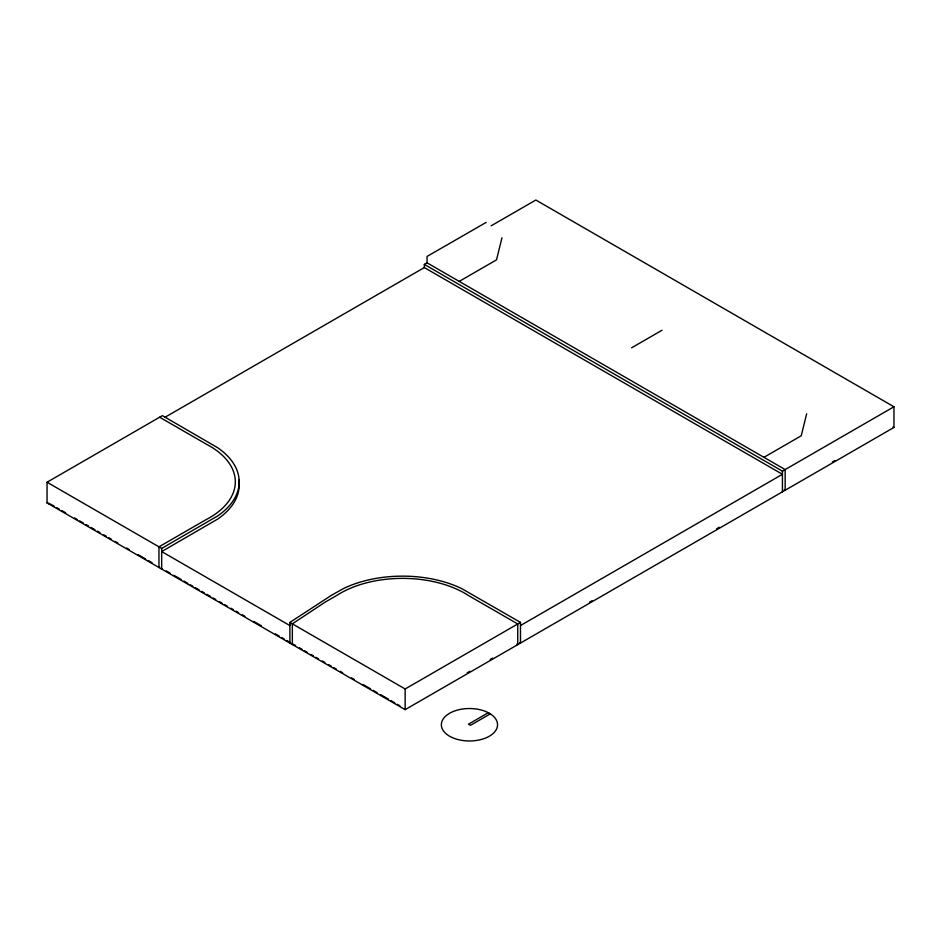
<?xml version="1.0" encoding="UTF-8"?>
<svg xmlns="http://www.w3.org/2000/svg" width="941" height="941" viewBox="0 0 941 941"><rect width="100%" height="100%" fill="white"/><g stroke="black" fill="none" stroke-linecap="round" stroke-linejoin="round"><path stroke-width="1.41" d="M501.965 237.814L496.507 259.869L459.22 281.394M806.684 413.734L801.226 435.789L763.927 457.326M47.05 482.227L162.381 415.64L217.594 447.681A91.806 53.002 0 0 1 217.594 515.974L161.687 548.415L47.05 482.227L47.05 502.906L405.148 709.643L893.95 427.437L893.95 406.771L535.852 200.021L491.143 225.828M520.479 625.542L782.43 474.299L424.332 267.562L424.332 264.409L427.061 262.833L785.159 469.583L785.159 490.249L784.265 489.732M164.898 417.334L424.332 267.562M47.05 502.906L47.768 502.482M48.438 503.706L49.155 503.294M159.676 567.094L158.958 567.505L158.958 546.839L206.067 519.644A87.936 50.767 0 0 0 206.067 444.023L159.652 417.216M162.405 568.67L161.687 569.082L161.687 548.415M631.646 347.794L662.052 330.232M286.782 640.48L290.593 642.679L289.875 643.091L289.875 622.424L331.55 595.241L343.383 588.607A91.806 53.002 0 0 1 461.69 588.607L520.479 622.389L520.479 643.068L519.585 642.55M290.593 625.153L289.875 625.565L161.687 551.567L217.594 519.126A91.806 53.002 0 0 0 238.791 480.039M289.875 622.424L405.148 688.977L520.479 622.389M424.332 264.409L782.43 471.159L893.95 406.771M467.265 672.756L469.818 671.286M490.155 659.535L492.696 658.077M589.525 602.169L592.065 600.699M716.677 528.76L719.23 527.289M832.338 461.984L834.867 460.525M488.273 712.737L468.465 724.182L470.453 725.323L490.261 713.89M893.056 426.932L893.95 427.437M516.856 644.126L517.75 644.644L517.75 623.965L468.03 595.265A87.936 50.767 0 0 0 337.043 595.265L325.221 602.087L292.345 623.848L292.345 644.526L293.063 644.103L295.603 645.573M50.426 504.023L54.237 506.223M56.778 507.693L59.318 509.163M61.859 510.622L65.67 512.821M74.562 517.962L77.103 519.432M79.644 520.891L83.455 523.09M85.996 524.56L88.536 526.031M91.077 527.489L94.888 529.689M97.429 531.159L99.969 532.63M103.781 534.829L106.321 536.299M108.862 537.758L111.403 539.228M115.214 541.428L117.754 542.898M126.647 548.027L129.188 549.497M138.08 554.625L145.702 559.025M148.243 560.495L152.054 562.694M166.216 570.869L170.015 573.069M173.826 575.269L181.437 579.668M183.977 581.126L187.788 583.326M190.329 584.796L192.87 586.255M195.399 587.725L199.21 589.925M201.75 591.383L204.291 592.854M206.82 594.324L210.631 596.523M213.172 597.982L215.712 599.452M219.512 601.652L222.052 603.11M224.593 604.581L227.134 606.039M230.945 608.239L233.474 609.709M236.015 611.168L238.555 612.638M242.366 614.838L244.907 616.308M253.788 621.436L261.398 625.824M275.36 633.893L279.171 636.092M281.712 637.551L284.241 639.021M299.426 647.784L301.967 649.243M304.508 650.713L307.048 652.184M310.871 654.383L313.412 655.853M315.953 657.324L318.493 658.794M322.316 660.994L324.857 662.464M328.668 664.664L331.208 666.134M333.761 667.604L336.302 669.075M340.113 671.274L342.653 672.744M351.558 677.885L354.098 679.355M363.003 684.495L370.636 688.894M373.177 690.365L377 692.564M380.811 694.764L388.445 699.175M390.986 700.645L394.797 702.845M397.337 704.315L399.89 705.785M782.43 471.159L782.43 491.825M486.179 222.394L427.061 256.423L427.061 262.833M405.148 688.977L405.148 709.643M489.332 713.278L486.568 711.878A28.112 16.232 0 0 0 442.011 721.241A28.112 16.232 0 0 0 475.546 740.591A28.112 16.232 0 0 0 491.755 714.878L489.332 713.278"/></g></svg>
